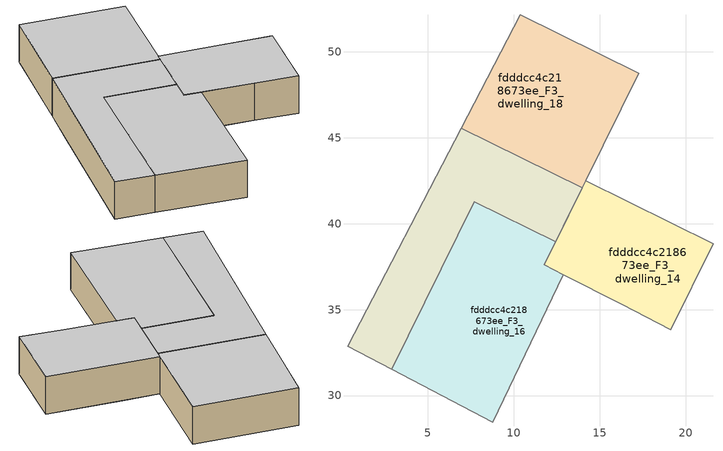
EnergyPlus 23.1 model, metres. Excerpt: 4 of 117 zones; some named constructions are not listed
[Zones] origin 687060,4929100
fdddcc4c218673ee_F3_dwelling_14
 floor to fdddcc4c218673ee_F2_dwelling_14 (EU_floor_Construction): 21.58,38.84 19.12,33.84 16.29,35.33 13.98,36.49 16.59,41.3 z9
 floor to fdddcc4c218673ee_F2_dwelling_17 (EU_floor_Construction): 16.59,41.3 15.06,38.49 12.8,39.71 14.17,42.49 z9
 floor to fdddcc4c218673ee_F2_dwelling_16 (EU_floor_Construction): 15.06,38.49 13.98,36.49 11.77,37.61 12.8,39.71 z9
 wall to fdddcc4c218673ee_F3_dwelling_15 (EU_wall_Construction): 21.58,38.84 14.17,42.49 z9:12
 wall adiabatic (EU_wall_Construction): 12.88,37.04 16.29,35.33 19.12,33.84 21.58,38.84 / 13.97,42.09 11.77,37.61 z9:12
 wall to fdddcc4c218673ee_F3_dwelling_16 (EU_wall_Construction): 11.77,37.61 12.88,37.04 z9:12
 wall to fdddcc4c218673ee_F3_dwelling_18 (EU_wall_Construction): 14.17,42.49 13.97,42.09 z9:12
 ceiling to fdddcc4c218673ee_F4_dwelling_14 (EU_floor_Construction): 19.12,33.84 21.58,38.84 14.17,42.49 11.77,37.61 16.29,35.33 z12
fdddcc4c218673ee_F3_dwelling_16
 floor to fdddcc4c218673ee_F2_dwelling_16 (EU_floor_Construction): 12.43,38.95 11.77,37.61 12.88,37.04 8.76,28.46 4.63,30.61 9.82,40.23 z9
 floor to fdddcc4c218673ee_F2_dwelling_18 (EU_floor_Construction): 9.82,40.23 4.63,30.61 2.89,31.52 7.69,41.28 z9
 wall to fdddcc4c218673ee_F3_dwelling_17 (EU_wall_Construction): 12.43,38.95 7.69,41.28 2.89,31.52 z9:12
 wall adiabatic (EU_wall_Construction): 11.77,37.61 12.43,38.95 / 2.89,31.52 8.76,28.46 12.88,37.04 z9:12
 ceiling to fdddcc4c218673ee_F4_dwelling_16 (EU_floor_Construction): 8.76,28.46 12.88,37.04 11.77,37.61 12.43,38.95 7.69,41.28 2.89,31.52 z12
fdddcc4c218673ee_F3_dwelling_17
 floor to fdddcc4c218673ee_F2_dwelling_18 (EU_floor_Construction): 9.88,40.34 9.83,40.23 7.69,41.28 2.89,31.52 0.32,32.87 5.46,42.73 z9
 floor to fdddcc4c218673ee_F2_dwelling_16 (EU_floor_Construction): 12.8,39.71 12.43,38.95 9.83,40.23 9.88,40.34 10.28,41.07 z9
 floor to fdddcc4c218673ee_F2_dwelling_19 (EU_floor_Construction): 11.49,43.31 9.88,40.34 5.46,42.73 6.93,45.55 z9
 floor to fdddcc4c218673ee_F2_dwelling_17 (EU_floor_Construction): 13.97,42.09 12.8,39.71 10.28,41.07 11.49,43.31 z9
 wall adiabatic (EU_wall_Construction): 6.93,45.55 0.32,32.87 2.89,31.52 / 12.43,38.95 13.97,42.09 z9:12
 wall to fdddcc4c218673ee_F3_dwelling_18 (EU_wall_Construction): 13.97,42.09 6.93,45.55 z9:12
 ceiling to fdddcc4c218673ee_F4_dwelling_17 (EU_floor_Construction): 12.43,38.95 13.97,42.09 6.93,45.55 0.32,32.87 2.89,31.52 7.69,41.28 z12
fdddcc4c218673ee_F3_dwelling_18
 floor to fdddcc4c218673ee_F2_dwelling_17 (EU_floor_Construction): 17.25,48.76 13.97,42.09 11.49,43.31 15.03,49.86 z9
 floor to fdddcc4c218673ee_F2_dwelling_19 (EU_floor_Construction): 15.03,49.86 11.49,43.31 6.93,45.55 10.37,52.15 z9
 wall adiabatic (EU_wall_Construction): 17.26,48.76 10.37,52.15 6.93,45.55 z9:12
 wall to fdddcc4c218673ee_F3_dwelling_15 (EU_wall_Construction): 14.17,42.49 17.26,48.76 z9:12
 ceiling to fdddcc4c218673ee_F4_dwelling_18 (EU_floor_Construction): 13.97,42.09 17.26,48.76 10.37,52.15 6.93,45.55 z12
[SCHEDULE:FILE] Column Number=1; Rows to Skip at Top=0; Number of Hours of Data=8760; Column Separator=Comma; Interpolate to Timestep=No; Minutes per Item=60; Adjust Schedule for Daylight Savings=Yes
Name | File
EU_Step8_GainSchedule_fdddcc4c218673ee_F0_dwelling_11_f000 | ../../schedules/fdddcc4c218673ee/fdddcc4c218673ee_F0_dwelling_11_f000_gain.csv
EU_Step8_GainSchedule_fdddcc4c218673ee_F0_dwelling_12_f000 | ../../schedules/fdddcc4c218673ee/fdddcc4c218673ee_F0_dwelling_12_f000_gain.csv
EU_Step8_GainSchedule_fdddcc4c218673ee_F0_dwelling_13_f000 | ../../schedules/fdddcc4c218673ee/fdddcc4c218673ee_F0_dwelling_13_f000_gain.csv
EU_Step8_GainSchedule_fdddcc4c218673ee_F0_dwelling_14_f000 | ../../schedules/fdddcc4c218673ee/fdddcc4c218673ee_F0_dwelling_14_f000_gain.csv
EU_Step8_GainSchedule_fdddcc4c218673ee_F0_dwelling_15_f000 | ../../schedules/fdddcc4c218673ee/fdddcc4c218673ee_F0_dwelling_15_f000_gain.csv
EU_Step8_GainSchedule_fdddcc4c218673ee_F0_dwelling_16_f000 | ../../schedules/fdddcc4c218673ee/fdddcc4c218673ee_F0_dwelling_16_f000_gain.csv
EU_Step8_GainSchedule_fdddcc4c218673ee_F0_dwelling_17_f000 | ../../schedules/fdddcc4c218673ee/fdddcc4c218673ee_F0_dwelling_17_f000_gain.csv
EU_Step8_GainSchedule_fdddcc4c218673ee_F0_dwelling_18_f000 | ../../schedules/fdddcc4c218673ee/fdddcc4c218673ee_F0_dwelling_18_f000_gain.csv
EU_Step8_GainSchedule_fdddcc4c218673ee_F0_dwelling_19_f000 | ../../schedules/fdddcc4c218673ee/fdddcc4c218673ee_F0_dwelling_19_f000_gain.csv
EU_Step8_GainSchedule_fdddcc4c218673ee_F1_dwelling_0_f000 | ../../schedules/fdddcc4c218673ee/fdddcc4c218673ee_F1_dwelling_0_f000_gain.csv
EU_Step8_GainSchedule_fdddcc4c218673ee_F1_dwelling_1_f000 | ../../schedules/fdddcc4c218673ee/fdddcc4c218673ee_F1_dwelling_1_f000_gain.csv
EU_Step8_GainSchedule_fdddcc4c218673ee_F1_dwelling_2_f000 | ../../schedules/fdddcc4c218673ee/fdddcc4c218673ee_F1_dwelling_2_f000_gain.csv
EU_Step8_GainSchedule_fdddcc4c218673ee_F1_dwelling_3_f000 | ../../schedules/fdddcc4c218673ee/fdddcc4c218673ee_F1_dwelling_3_f000_gain.csv
EU_Step8_GainSchedule_fdddcc4c218673ee_F1_dwelling_4_f000 | ../../schedules/fdddcc4c218673ee/fdddcc4c218673ee_F1_dwelling_4_f000_gain.csv
EU_Step8_GainSchedule_fdddcc4c218673ee_F1_dwelling_5_f000 | ../../schedules/fdddcc4c218673ee/fdddcc4c218673ee_F1_dwelling_5_f000_gain.csv
EU_Step8_GainSchedule_fdddcc4c218673ee_F1_dwelling_6_f000 | ../../schedules/fdddcc4c218673ee/fdddcc4c218673ee_F1_dwelling_6_f000_gain.csv
EU_Step8_GainSchedule_fdddcc4c218673ee_F1_dwelling_7_f000 | ../../schedules/fdddcc4c218673ee/fdddcc4c218673ee_F1_dwelling_7_f000_gain.csv
EU_Step8_GainSchedule_fdddcc4c218673ee_F1_dwelling_8_f000 | ../../schedules/fdddcc4c218673ee/fdddcc4c218673ee_F1_dwelling_8_f000_gain.csv
EU_Step8_GainSchedule_fdddcc4c218673ee_F1_dwelling_9_f000 | ../../schedules/fdddcc4c218673ee/fdddcc4c218673ee_F1_dwelling_9_f000_gain.csv
EU_Step8_GainSchedule_fdddcc4c218673ee_F1_dwelling_10_f000 | ../../schedules/fdddcc4c218673ee/fdddcc4c218673ee_F1_dwelling_10_f000_gain.csv
EU_Step8_GainSchedule_fdddcc4c218673ee_F1_dwelling_11_f000 | ../../schedules/fdddcc4c218673ee/fdddcc4c218673ee_F1_dwelling_11_f000_gain.csv
EU_Step8_GainSchedule_fdddcc4c218673ee_F1_dwelling_12_f000 | ../../schedules/fdddcc4c218673ee/fdddcc4c218673ee_F1_dwelling_12_f000_gain.csv
EU_Step8_GainSchedule_fdddcc4c218673ee_F1_dwelling_13_f000 | ../../schedules/fdddcc4c218673ee/fdddcc4c218673ee_F1_dwelling_13_f000_gain.csv
EU_Step8_GainSchedule_fdddcc4c218673ee_F1_dwelling_14_f000 | ../../schedules/fdddcc4c218673ee/fdddcc4c218673ee_F1_dwelling_14_f000_gain.csv
EU_Step8_GainSchedule_fdddcc4c218673ee_F1_dwelling_15_f000 | ../../schedules/fdddcc4c218673ee/fdddcc4c218673ee_F1_dwelling_15_f000_gain.csv
EU_Step8_GainSchedule_fdddcc4c218673ee_F1_dwelling_16_f000 | ../../schedules/fdddcc4c218673ee/fdddcc4c218673ee_F1_dwelling_16_f000_gain.csv
EU_Step8_GainSchedule_fdddcc4c218673ee_F1_dwelling_17_f000 | ../../schedules/fdddcc4c218673ee/fdddcc4c218673ee_F1_dwelling_17_f000_gain.csv
EU_Step8_GainSchedule_fdddcc4c218673ee_F1_dwelling_18_f000 | ../../schedules/fdddcc4c218673ee/fdddcc4c218673ee_F1_dwelling_18_f000_gain.csv
EU_Step8_GainSchedule_fdddcc4c218673ee_F1_dwelling_19_f000 | ../../schedules/fdddcc4c218673ee/fdddcc4c218673ee_F1_dwelling_19_f000_gain.csv
EU_Step8_GainSchedule_fdddcc4c218673ee_F5_dwelling_16_f000 | ../../schedules/fdddcc4c218673ee/fdddcc4c218673ee_F5_dwelling_16_f000_gain.csv
EU_Step8_GainSchedule_fdddcc4c218673ee_F5_dwelling_17_f000 | ../../schedules/fdddcc4c218673ee/fdddcc4c218673ee_F5_dwelling_17_f000_gain.csv
EU_Step8_GainSchedule_fdddcc4c218673ee_F5_dwelling_18_f000 | ../../schedules/fdddcc4c218673ee/fdddcc4c218673ee_F5_dwelling_18_f000_gain.csv
